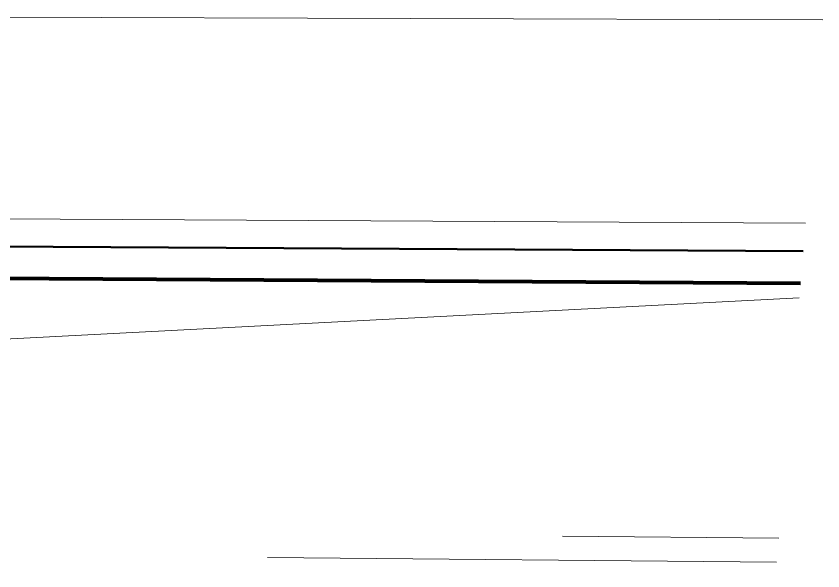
# Model space of a CAD drawing. Header units: inches. Extents: x 31213 to 31218, y -65 to 66.
# Drawn here: x 31214.32743 to 31214.3476, y 65.97873 to 65.9926 of the extents above; entities that cross this region are included whole.
import ezdxf

# ---------------------------------------------------------------- set-up
doc = ezdxf.new("R2010")
doc.units = ezdxf.units.IN
doc.header["$MEASUREMENT"] = 0
doc.linetypes.add('Center 1_4_', pattern=[0.53125, 0.25, -0.09375, 0.09375, -0.09375])
doc.linetypes.add('Hidden', pattern=[0.28125, 0.1875, -0.09375])
for name, color, linetype, lineweight in [('A-PROP-SBCK', 71, 'Hidden', 50), ('C-TOPO', 7, 'Continuous', 9), ('Conc', 7, 'Continuous', 9), ('PAINT', 190, 'Continuous', 9), ('PROP', 3, 'Center 1_4_', 9)]:
    doc.layers.add(name, color=color, linetype=linetype, lineweight=lineweight)

msp = doc.modelspace()

# ---------------------------------------------------------------- linework, layer by layer
at = {"layer": 'A-PROP-SBCK', "linetype": 'Continuous'}
for p, q in [((31214.31861, 65.986891), (31214.347106, 65.986725)), ((31214.314755, 65.986145), (31214.34704, 65.985945)), ((31214.314751, 65.986101), (31214.347036, 65.985901))]:
    msp.add_line(p, q, dxfattribs=at)
at = {"layer": 'C-TOPO'}
msp.add_line((31214.347599, 65.992511), (31214.319073, 65.992605), dxfattribs=at)
at = {"layer": 'Conc'}
for p, q in [((31214.314754, 65.986134), (31214.347039, 65.985935)), ((31214.347006, 65.985554), (31213.875296, 65.961019))]:
    msp.add_line(p, q, dxfattribs=at)
at = {"layer": 'PAINT'}
for p, q in [((31214.346495, 65.979548), (31214.341091, 65.979597)), ((31214.346444, 65.978948), (31214.333717, 65.979066))]:
    msp.add_line(p, q, dxfattribs=at)
at = {"layer": 'PROP', "linetype": 'Continuous'}
msp.add_line((31214.318666, 65.98758), (31214.347166, 65.987422), dxfattribs=at)

doc.saveas('drawing.dxf')
